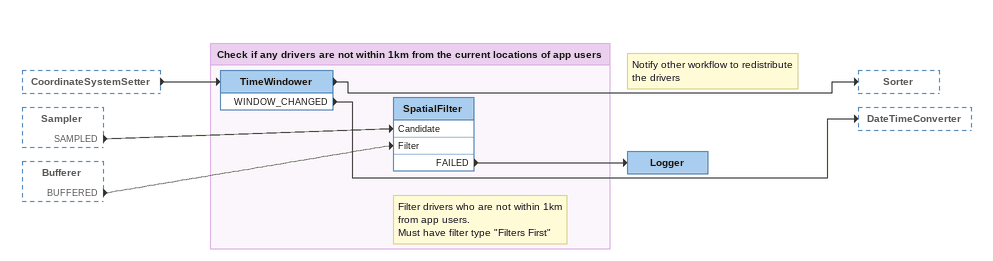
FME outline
CoordinateSystemSetter [outside]
    -> TimeWindower
Sampler [outside]
    SAMPLED -> SpatialFilter [Candidate]
Bufferer [outside]
    BUFFERED -> SpatialFilter [Filter]
Note: Notify other workflow to redistribute the drivers
Logger

Bookmark: Check if any drivers are not within 1km from the current locations of app users
TimeWindower
    -> Sorter
    WINDOW_CHANGED -> DateTimeConverter
Note: Filter drivers who are not within 1km from app users. / Must have filter type "Filters First"
SpatialFilter
    FAILED -> Logger
